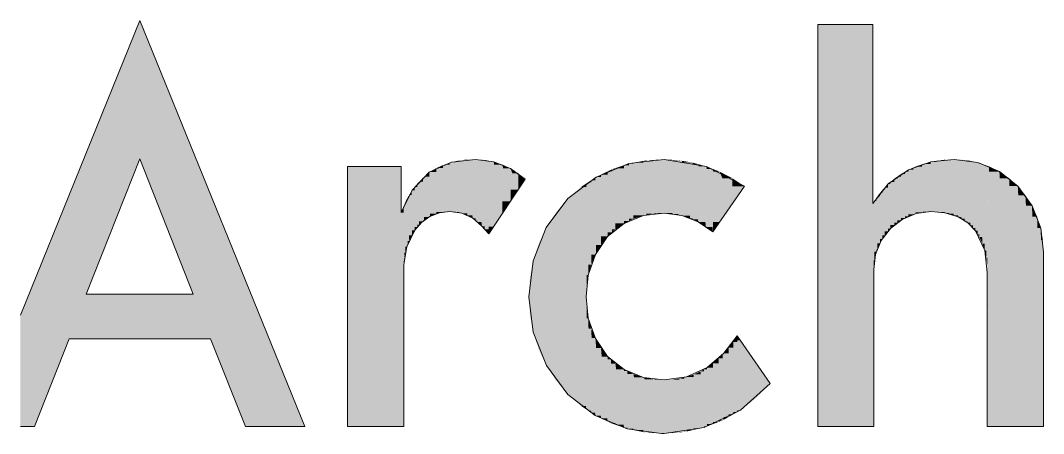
# Model space of a CAD drawing. Extents: x -1 to 1342, y -35 to 723.
# Drawn here: x 1054.83 to 1063.19, y 277.17 to 280.54 of the extents above; entities that cross this region are included whole.
import ezdxf

# ---------------------------------------------------------------- set-up
doc = ezdxf.new("R2010")
doc.units = 0
doc.layers.get('0').update_dxf_attribs({"lineweight": 18})
doc.layers.add('P11_Plankopf_Ausführung_AF_4_800 Plankopf', color=7, linetype='Continuous', lineweight=25)

# ---------------------------------------------------------------- blocks, each defined once
blk = doc.blocks.new('Referenz-A0SKLQSHLL', base_point=(1054.4775, 131.3883))
at = {"layer": 'P11_Plankopf_Ausführung_AF_4_800 Plankopf', "color": 0, "linetype": 'Continuous', "lineweight": 13, "ltscale": 16.9}
for p, q in [((1055.8033, 280.5434), (1054.8266, 278.1363)), ((1057.1496, 277.2255), (1055.8033, 280.5434)), ((1061.7911, 280.5103), (1061.3437, 280.5103)), ((1061.3437, 280.5103), (1061.3437, 277.2255)), ((1061.7911, 279.0481), (1061.7911, 280.5103)), ((1055.3642, 278.3066), (1055.8033, 279.4126)), ((1055.8033, 279.4126), (1056.2383, 278.3066)), ((1058.5461, 279.4084), (1058.3485, 279.3851)), ((1058.6936, 279.3889), (1058.5461, 279.4084)), ((1060.0876, 279.4084), (1059.7992, 279.3731)), ((1060.4322, 279.3503), (1060.0876, 279.4084)), ((1062.4578, 279.4084), (1062.2652, 279.3876)), ((1062.6489, 279.3835), (1062.4578, 279.4084)), ((1057.9374, 279.3505), (1057.4984, 279.3505)), ((1057.4984, 279.3505), (1057.4984, 277.2255)), ((1057.9374, 278.9735), (1057.9374, 279.3505)), ((1058.3485, 279.3851), (1058.1673, 279.3028)), ((1058.8318, 279.334), (1058.6936, 279.3889)), ((1058.9523, 279.2469), (1058.8318, 279.334)), ((1059.7992, 279.3731), (1059.5299, 279.2637)), ((1060.7421, 279.189), (1060.4322, 279.3503)), ((1062.0825, 279.323), (1061.9166, 279.207)), ((1062.2652, 279.3876), (1062.0825, 279.323)), ((1062.8264, 279.3087), (1062.6489, 279.3835)), ((1058.1673, 279.3028), (1058.0272, 279.1557)), ((1058.6539, 278.7995), (1058.9523, 279.2469)), ((1059.5299, 279.2637), (1059.2986, 279.0879)), ((1062.9778, 279.1894), (1062.8264, 279.3087)), ((1058.0272, 279.1557), (1057.9374, 278.9735)), ((1060.4853, 278.8161), (1060.7421, 279.189)), ((1061.9166, 279.207), (1061.7911, 279.0481)), ((1063.093, 279.0297), (1062.9778, 279.1894)), ((1059.2986, 279.0879), (1059.1239, 278.8514)), ((1063.1643, 278.8461), (1063.093, 279.0297)), ((1058.1729, 278.9414), (1058.104, 278.8931)), ((1058.2515, 278.9716), (1058.1729, 278.9414)), ((1058.335, 278.9818), (1058.2515, 278.9716)), ((1058.4326, 278.9681), (1058.335, 278.9818)), ((1058.5221, 278.9269), (1058.4326, 278.9681)), ((1058.5959, 278.8617), (1058.5221, 278.9269)), ((1059.9174, 278.9495), (1059.759, 278.8842)), ((1060.0876, 278.9693), (1059.9174, 278.9495)), ((1060.2306, 278.9488), (1060.0876, 278.9693)), ((1060.3654, 278.8968), (1060.2306, 278.9488)), ((1062.0324, 278.9177), (1061.9354, 278.8426)), ((1062.1456, 278.9652), (1062.0324, 278.9177)), ((1062.2672, 278.9818), (1062.1456, 278.9652)), ((1062.3806, 278.9722), (1062.2672, 278.9818)), ((1062.4894, 278.9385), (1062.3806, 278.9722)), ((1062.5672, 278.8905), (1062.4894, 278.9385)), ((1058.0488, 278.8296), (1057.9849, 278.6942)), ((1058.104, 278.8931), (1058.0488, 278.8296)), ((1058.5959, 278.8617), (1058.6539, 278.7995)), ((1059.1239, 278.8514), (1059.0159, 278.5779)), ((1059.759, 278.8842), (1059.6242, 278.7783)), ((1060.4853, 278.8161), (1060.3654, 278.8968)), ((1061.9354, 278.8426), (1061.8612, 278.7449)), ((1062.6309, 278.8249), (1062.5672, 278.8905)), ((1062.7067, 278.6627), (1062.6309, 278.8249)), ((1063.187, 278.6504), (1063.1643, 278.8461)), ((1059.6242, 278.7783), (1059.5254, 278.6305)), ((1061.8612, 278.7449), (1061.8147, 278.6313)), ((1057.9849, 278.6942), (1057.9582, 278.5468)), ((1062.7272, 278.4847), (1062.7067, 278.6627)), ((1063.187, 277.2255), (1063.187, 278.6504)), ((1059.0159, 278.5779), (1058.9816, 278.2859)), ((1059.5254, 278.6305), (1059.4659, 278.4629)), ((1061.8147, 278.6313), (1061.7993, 278.5095)), ((1057.9582, 277.2255), (1057.9582, 278.5468)), ((1061.7993, 277.2255), (1061.7993, 278.5095)), ((1062.7272, 278.4847), (1062.7272, 277.2255)), ((1059.4659, 278.4629), (1059.4495, 278.2859)), ((1056.2383, 278.3066), (1055.3642, 278.3066)), ((1058.9816, 278.2859), (1059.0161, 277.995)), ((1059.4495, 278.2859), (1059.4661, 278.11)), ((1059.4661, 278.11), (1059.5256, 277.9436)), ((1059.0161, 277.995), (1059.1241, 277.7228)), ((1054.9417, 277.2255), (1055.2235, 277.942)), ((1055.2235, 277.942), (1056.3791, 277.942)), ((1056.3791, 277.942), (1056.6649, 277.2255)), ((1059.5256, 277.9436), (1059.6242, 277.7971)), ((1060.5742, 277.8237), (1060.6841, 277.967)), ((1060.9535, 277.5775), (1060.6841, 277.967)), ((1060.4371, 277.706), (1060.5742, 277.8237)), ((1059.6242, 277.7971), (1059.759, 277.6914)), ((1059.1241, 277.7228), (1059.2986, 277.4875)), ((1059.759, 277.6914), (1059.9175, 277.6263)), ((1060.2696, 277.6308), (1060.4371, 277.706)), ((1059.9175, 277.6263), (1060.0876, 277.6065)), ((1060.0876, 277.6065), (1060.2696, 277.6308)), ((1060.7096, 277.3573), (1060.9535, 277.5775)), ((1059.2986, 277.4875), (1059.5236, 277.3156)), ((1059.5236, 277.3156), (1059.7849, 277.2066)), ((1060.4126, 277.2166), (1060.7096, 277.3573)), ((1054.8266, 277.2255), (1054.9417, 277.2255)), ((1056.6649, 277.2255), (1057.1496, 277.2255)), ((1057.4984, 277.2255), (1057.9582, 277.2255)), ((1059.7849, 277.2066), (1060.0654, 277.1675)), ((1060.0654, 277.1675), (1060.0876, 277.1675)), ((1060.0876, 277.1675), (1060.4126, 277.2166)), ((1061.3437, 277.2255), (1061.7993, 277.2255)), ((1062.7272, 277.2255), (1063.187, 277.2255))]:
    blk.add_line(p, q, dxfattribs=at)
at = {"layer": 'P11_Plankopf_Ausführung_AF_4_800 Plankopf', "color": 0, "linetype": 'Continuous', "lineweight": 0, "ltscale": 0.0169}
for points in [[(1055.8033, 279.4611), (1055.3642, 279.4611), (1055.8033, 280.5434)], [(1056.0232, 279.4126), (1055.8033, 279.4126), (1055.8033, 280.5434)], [(1056.2383, 279.4715), (1056.0117, 279.4715), (1055.8033, 280.5434)], [(1061.3437, 277.2255), (1061.7911, 277.2255), (1061.3437, 280.5103)], [(1061.7911, 279.0481), (1061.7911, 280.5103), (1061.3437, 280.5103)], [(1061.7911, 279.0481), (1061.5428, 279.0481), (1061.3437, 280.5103)], [(1055.3642, 279.1143), (1055.2235, 279.1143), (1055.3642, 279.4611)], [(1055.8033, 279.4126), (1055.3642, 279.4126), (1055.3642, 279.4611)], [(1055.8033, 279.4126), (1055.8033, 279.4611), (1055.3642, 279.4611)], [(1055.3642, 278.3066), (1055.8033, 279.4126), (1055.3642, 279.4126)], [(1056.2383, 278.3066), (1056.0232, 279.4126), (1055.8033, 279.4126)], [(1056.2383, 278.3066), (1056.2383, 279.4715), (1056.0117, 279.4715)], [(1056.2383, 277.942), (1056.3791, 277.942), (1056.2383, 279.4715)], [(1056.3791, 279.1243), (1056.2702, 279.1243), (1056.2383, 279.4715)], [(1058.4326, 279.3997), (1058.4135, 279.3997), (1058.4326, 279.4019)], [(1058.4789, 279.4019), (1058.4326, 279.4019), (1058.4789, 279.4074)], [(1058.4771, 278.9681), (1058.4326, 278.9681), (1058.4326, 279.4019)], [(1058.4789, 278.9508), (1058.4789, 279.4019), (1058.4326, 279.4019)], [(1058.4796, 279.4074), (1058.4789, 279.4074), (1058.4796, 279.4075)], [(1058.4796, 278.9508), (1058.4789, 278.9508), (1058.4789, 279.4074)], [(1058.4796, 278.9504), (1058.4796, 279.4074), (1058.4789, 279.4074)], [(1058.5221, 279.4075), (1058.4796, 279.4075), (1058.5221, 279.4081)], [(1058.52, 278.9504), (1058.4796, 278.9504), (1058.4796, 279.4075)], [(1058.5221, 278.9269), (1058.5221, 279.4075), (1058.4796, 279.4075)], [(1058.5461, 279.4081), (1058.5221, 279.4081), (1058.5461, 279.4084)], [(1058.5453, 278.9269), (1058.5221, 278.9269), (1058.5221, 279.4081)], [(1058.5461, 278.9086), (1058.5461, 279.4081), (1058.5221, 279.4081)], [(1058.5611, 278.9086), (1058.5461, 278.9086), (1058.5461, 279.4084)], [(1058.5614, 279.4073), (1058.5462, 279.4073), (1058.5461, 279.4084)], [(1058.5614, 278.897), (1058.5614, 279.4073), (1058.5462, 279.4073)], [(1058.5937, 278.897), (1058.5614, 278.897), (1058.5614, 279.4073)], [(1058.5959, 279.4049), (1058.5616, 279.4049), (1058.5614, 279.4073)], [(1058.5959, 278.8617), (1058.5959, 279.4049), (1058.5616, 279.4049)], [(1058.6193, 278.8617), (1058.5959, 278.8617), (1058.5959, 279.4049)], [(1058.6205, 279.4032), (1058.596, 279.4032), (1058.5959, 279.4049)], [(1058.6205, 278.8354), (1058.6205, 279.4032), (1058.596, 279.4032)], [(1058.6519, 278.8354), (1058.6205, 278.8354), (1058.6205, 279.4032)], [(1058.6539, 279.3967), (1058.6208, 279.3967), (1058.6205, 279.4032)], [(1060.0018, 279.4003), (1059.9422, 279.4003), (1060.0018, 279.4036)], [(1060.0876, 279.4036), (1060.0018, 279.4036), (1060.0876, 279.4084)], [(1060.0876, 278.9693), (1060.0018, 278.9693), (1060.0018, 279.4036)], [(1060.0876, 278.9693), (1060.0876, 279.4036), (1060.0018, 279.4036)], [(1060.1587, 278.9693), (1060.0876, 278.9693), (1060.0876, 279.4084)], [(1060.1597, 279.4039), (1060.0884, 279.4039), (1060.0876, 279.4084)], [(1060.1597, 278.963), (1060.1597, 279.4039), (1060.0884, 279.4039)], [(1060.2034, 278.963), (1060.1597, 278.963), (1060.1597, 279.4039)], [(1060.2043, 279.4011), (1060.16, 279.4011), (1060.1597, 279.4039)], [(1062.3806, 279.4011), (1062.3431, 279.4011), (1062.3806, 279.4051)], [(1062.3931, 279.4051), (1062.3806, 279.4051), (1062.3931, 279.4065)], [(1062.393, 278.9722), (1062.3806, 278.9722), (1062.3806, 279.4051)], [(1062.3931, 278.9693), (1062.3931, 279.4051), (1062.3806, 279.4051)], [(1062.4177, 279.4065), (1062.3931, 279.4065), (1062.4177, 279.4072)], [(1062.4174, 278.9693), (1062.3931, 278.9693), (1062.3931, 279.4065)], [(1062.4177, 278.9636), (1062.4177, 279.4065), (1062.3931, 279.4065)], [(1062.454, 279.4072), (1062.4177, 279.4072), (1062.454, 279.4083)], [(1062.4531, 278.9636), (1062.4177, 278.9636), (1062.4177, 279.4072)], [(1062.454, 278.9523), (1062.454, 279.4072), (1062.4177, 279.4072)], [(1062.4578, 279.4083), (1062.454, 279.4083), (1062.4578, 279.4084)], [(1062.4578, 278.9523), (1062.454, 278.9523), (1062.454, 279.4083)], [(1062.4578, 278.9508), (1062.4578, 279.4083), (1062.454, 279.4083)], [(1062.4886, 278.9508), (1062.4578, 278.9508), (1062.4578, 279.4084)], [(1062.4894, 279.4064), (1062.458, 279.4064), (1062.4578, 279.4084)], [(1062.4894, 278.9385), (1062.4894, 279.4064), (1062.458, 279.4064)], [(1062.5159, 278.9385), (1062.4894, 278.9385), (1062.4894, 279.4064)], [(1062.5166, 279.4047), (1062.4895, 279.4047), (1062.4894, 279.4064)], [(1062.5166, 278.9247), (1062.5166, 279.4047), (1062.4895, 279.4047)], [(1062.5418, 278.9247), (1062.5166, 278.9247), (1062.5166, 279.4047)], [(1062.5426, 279.4031), (1062.5167, 279.4031), (1062.5166, 279.4047)], [(1062.5426, 278.9086), (1062.5426, 279.4031), (1062.5167, 279.4031)], [(1062.554, 278.9086), (1062.5426, 278.9086), (1062.5426, 279.4031)], [(1062.5542, 279.4024), (1062.5426, 279.4024), (1062.5426, 279.4031)], [(1062.5542, 278.9001), (1062.5542, 279.4024), (1062.5426, 279.4024)], [(1062.567, 278.9001), (1062.5542, 278.9001), (1062.5542, 279.4024)], [(1062.5672, 279.3998), (1062.5543, 279.3998), (1062.5542, 279.4024)], [(1057.4984, 277.2255), (1057.9374, 277.2255), (1057.4984, 279.3505)], [(1057.9374, 278.9735), (1057.9374, 279.3505), (1057.4984, 279.3505)], [(1057.9374, 278.9735), (1057.5763, 278.9735), (1057.4984, 279.3505)], [(1058.2245, 279.306), (1058.1729, 279.306), (1058.2245, 279.3362)], [(1058.2248, 279.3362), (1058.2245, 279.3362), (1058.2248, 279.3364)], [(1058.2248, 278.9637), (1058.2245, 278.9637), (1058.2245, 279.3362)], [(1058.2248, 278.9637), (1058.2248, 279.3362), (1058.2245, 279.3362)], [(1058.279, 279.3364), (1058.2248, 279.3364), (1058.279, 279.3611)], [(1058.279, 278.9773), (1058.2248, 278.9773), (1058.2248, 279.3364)], [(1058.279, 278.9773), (1058.279, 279.3364), (1058.2248, 279.3364)], [(1058.2854, 279.3611), (1058.279, 279.3611), (1058.2854, 279.364)], [(1058.2854, 278.9778), (1058.279, 278.9778), (1058.279, 279.3611)], [(1058.2854, 278.9778), (1058.2854, 279.3611), (1058.279, 279.3611)], [(1058.335, 279.364), (1058.2854, 279.364), (1058.335, 279.3806)], [(1058.335, 278.9818), (1058.2854, 278.9818), (1058.2854, 279.364)], [(1058.335, 278.9818), (1058.335, 279.364), (1058.2854, 279.364)], [(1058.3485, 279.3806), (1058.335, 279.3806), (1058.3485, 279.3851)], [(1058.3485, 278.9818), (1058.335, 278.9818), (1058.335, 279.3806)], [(1058.3485, 278.9809), (1058.3485, 279.3806), (1058.335, 279.3806)], [(1058.3843, 279.3851), (1058.3485, 279.3851), (1058.3843, 279.3931)], [(1058.3841, 278.9809), (1058.3485, 278.9809), (1058.3485, 279.3851)], [(1058.3843, 278.9785), (1058.3843, 279.3851), (1058.3485, 279.3851)], [(1058.4135, 279.3931), (1058.3843, 279.3931), (1058.4135, 279.3997)], [(1058.413, 278.9785), (1058.3843, 278.9785), (1058.3843, 279.3931)], [(1058.4135, 278.9722), (1058.4135, 279.3931), (1058.3843, 279.3931)], [(1058.4324, 278.9722), (1058.4135, 278.9722), (1058.4135, 279.3997)], [(1058.4326, 278.9681), (1058.4326, 279.3997), (1058.4135, 279.3997)], [(1058.6539, 278.7995), (1058.6539, 279.3967), (1058.6208, 279.3967)], [(1058.6936, 278.8589), (1058.6539, 278.8589), (1058.6539, 279.3967)], [(1058.6936, 279.3889), (1058.6545, 279.3889), (1058.6539, 279.3967)], [(1058.6936, 278.8589), (1058.6936, 279.3889), (1058.6545, 279.3889)], [(1058.7644, 278.9651), (1058.6936, 278.9651), (1058.6936, 279.3889)], [(1058.7644, 279.3657), (1058.6974, 279.3657), (1058.6936, 279.3889)], [(1058.7644, 278.9651), (1058.7644, 279.3657), (1058.6974, 279.3657)], [(1058.8318, 279.0661), (1058.7644, 279.0661), (1058.7644, 279.3657)], [(1058.8318, 279.334), (1058.7715, 279.334), (1058.7644, 279.3657)], [(1058.8318, 279.0661), (1058.8318, 279.334), (1058.7715, 279.334)], [(1058.8947, 279.1605), (1058.8318, 279.1605), (1058.8318, 279.334)], [(1058.8947, 279.2942), (1058.8462, 279.2942), (1058.8318, 279.334)], [(1059.661, 279.3095), (1059.6242, 279.3095), (1059.661, 279.3273)], [(1059.6879, 279.3273), (1059.661, 279.3273), (1059.6879, 279.3363)], [(1059.6879, 278.8359), (1059.661, 278.8359), (1059.661, 279.3273)], [(1059.6879, 278.8359), (1059.6879, 279.3273), (1059.661, 279.3273)], [(1059.759, 279.3363), (1059.6879, 279.3363), (1059.759, 279.3598)], [(1059.759, 278.8842), (1059.6879, 278.8842), (1059.6879, 279.3363)], [(1059.759, 278.8842), (1059.759, 279.3363), (1059.6879, 279.3363)], [(1059.7992, 279.3598), (1059.759, 279.3598), (1059.7992, 279.3731)], [(1059.7992, 278.9041), (1059.759, 278.9041), (1059.759, 279.3598)], [(1059.7992, 278.9041), (1059.7992, 279.3598), (1059.759, 279.3598)], [(1059.8359, 279.3731), (1059.7992, 279.3731), (1059.8359, 279.3801)], [(1059.8359, 278.9223), (1059.7992, 278.9223), (1059.7992, 279.3731)], [(1059.8359, 278.9223), (1059.8359, 279.3731), (1059.7992, 279.3731)], [(1059.9174, 279.3801), (1059.8359, 279.3801), (1059.9174, 279.3956)], [(1059.9174, 278.9495), (1059.8359, 278.9495), (1059.8359, 279.3801)], [(1059.9174, 278.9495), (1059.9174, 279.3801), (1059.8359, 279.3801)], [(1059.9422, 279.3956), (1059.9174, 279.3956), (1059.9422, 279.4003)], [(1059.9422, 278.9541), (1059.9174, 278.9541), (1059.9174, 279.3956)], [(1059.9422, 278.9541), (1059.9422, 279.3956), (1059.9174, 279.3956)], [(1060.0018, 278.9652), (1059.9422, 278.9652), (1059.9422, 279.4003)], [(1060.0018, 278.9652), (1060.0018, 279.4003), (1059.9422, 279.4003)], [(1060.2043, 278.9541), (1060.2043, 279.4011), (1060.16, 279.4011)], [(1060.2303, 278.9541), (1060.2043, 278.9541), (1060.2043, 279.4011)], [(1060.2306, 279.3966), (1060.2045, 279.3966), (1060.2043, 279.4011)], [(1060.2306, 278.9488), (1060.2306, 279.3966), (1060.2045, 279.3966)], [(1060.2963, 278.9488), (1060.2306, 278.9488), (1060.2306, 279.3966)], [(1060.2995, 279.385), (1060.2323, 279.385), (1060.2306, 279.3966)], [(1060.2995, 278.9266), (1060.2995, 279.385), (1060.2323, 279.385)], [(1060.3192, 278.9266), (1060.2995, 278.9266), (1060.2995, 279.385)], [(1060.3195, 279.3816), (1060.2996, 279.3816), (1060.2995, 279.385)], [(1060.3195, 278.9175), (1060.3195, 279.3816), (1060.2996, 279.3816)], [(1060.3635, 278.9175), (1060.3195, 278.9175), (1060.3195, 279.3816)], [(1060.3654, 279.3689), (1060.3208, 279.3689), (1060.3195, 279.3816)], [(1060.3654, 278.8968), (1060.3654, 279.3689), (1060.3208, 279.3689)], [(1060.4231, 278.8968), (1060.3654, 278.8968), (1060.3654, 279.3689)], [(1060.4276, 279.3515), (1060.3676, 279.3515), (1060.3654, 279.3689)], [(1060.4276, 278.8598), (1060.4276, 279.3515), (1060.3676, 279.3515)], [(1060.4321, 278.8598), (1060.4276, 278.8598), (1060.4276, 279.3515)], [(1060.4322, 279.3503), (1060.4276, 279.3503), (1060.4276, 279.3515)], [(1060.4322, 278.8564), (1060.4322, 279.3503), (1060.4276, 279.3503)], [(1060.4813, 278.8564), (1060.4322, 278.8564), (1060.4322, 279.3503)], [(1060.4853, 279.3293), (1060.4342, 279.3293), (1060.4322, 279.3503)], [(1060.4853, 278.8161), (1060.4853, 279.3293), (1060.4342, 279.3293)], [(1060.5409, 278.8969), (1060.4853, 278.8969), (1060.4853, 279.3293)], [(1060.5409, 279.3074), (1060.4881, 279.3074), (1060.4853, 279.3293)], [(1062.0825, 279.3069), (1062.054, 279.3069), (1062.0825, 279.323)], [(1062.122, 279.323), (1062.0825, 279.323), (1062.122, 279.3405)], [(1062.122, 278.9581), (1062.0825, 278.9581), (1062.0825, 279.323)], [(1062.122, 278.9581), (1062.122, 279.323), (1062.0825, 279.323)], [(1062.1417, 279.3405), (1062.122, 279.3405), (1062.1417, 279.3492)], [(1062.1417, 278.9629), (1062.122, 278.9629), (1062.122, 279.3405)], [(1062.1417, 278.9629), (1062.1417, 279.3405), (1062.122, 279.3405)], [(1062.1937, 279.3492), (1062.1417, 279.3492), (1062.1937, 279.3676)], [(1062.1937, 278.9757), (1062.1417, 278.9757), (1062.1417, 279.3492)], [(1062.1937, 278.9757), (1062.1937, 279.3492), (1062.1417, 279.3492)], [(1062.2027, 279.3676), (1062.1937, 279.3676), (1062.2027, 279.3708)], [(1062.2027, 278.9764), (1062.1937, 278.9764), (1062.1937, 279.3676)], [(1062.2027, 278.9764), (1062.2027, 279.3676), (1062.1937, 279.3676)], [(1062.2652, 279.3708), (1062.2027, 279.3708), (1062.2652, 279.3876)], [(1062.2652, 278.9816), (1062.2027, 278.9816), (1062.2027, 279.3708)], [(1062.2652, 278.9816), (1062.2652, 279.3708), (1062.2027, 279.3708)], [(1062.2672, 279.3876), (1062.2652, 279.3876), (1062.2672, 279.388)], [(1062.2672, 278.9818), (1062.2652, 278.9818), (1062.2652, 279.3876)], [(1062.2672, 278.9818), (1062.2672, 279.3876), (1062.2652, 279.3876)], [(1062.3052, 279.388), (1062.2672, 279.388), (1062.3052, 279.3951)], [(1062.3052, 278.9818), (1062.2672, 278.9818), (1062.2672, 279.388)], [(1062.3052, 278.9813), (1062.3052, 279.388), (1062.2672, 279.388)], [(1062.3288, 279.3951), (1062.3052, 279.3951), (1062.3288, 279.3995)], [(1062.3287, 278.9813), (1062.3052, 278.9813), (1062.3052, 279.3951)], [(1062.3288, 278.9793), (1062.3288, 279.3951), (1062.3052, 279.3951)], [(1062.3431, 279.3995), (1062.3288, 279.3995), (1062.3431, 279.4011)], [(1062.343, 278.9793), (1062.3288, 278.9793), (1062.3288, 279.3995)], [(1062.3431, 278.9781), (1062.3431, 279.3995), (1062.3288, 279.3995)], [(1062.3801, 278.9781), (1062.3431, 278.9781), (1062.3431, 279.4011)], [(1062.3806, 278.9722), (1062.3806, 279.4011), (1062.3431, 279.4011)], [(1062.5672, 278.8905), (1062.5672, 279.3998), (1062.5543, 279.3998)], [(1062.5893, 278.8905), (1062.5672, 278.8905), (1062.5672, 279.3998)], [(1062.5902, 279.3952), (1062.5674, 279.3952), (1062.5672, 279.3998)], [(1062.5902, 278.8704), (1062.5902, 279.3952), (1062.5674, 279.3952)], [(1062.6106, 278.8704), (1062.5902, 278.8704), (1062.5902, 279.3952)], [(1062.6115, 279.3909), (1062.5904, 279.3909), (1062.5902, 279.3952)], [(1062.6115, 278.8485), (1062.6115, 279.3909), (1062.5904, 279.3909)], [(1062.63, 278.8485), (1062.6115, 278.8485), (1062.6115, 279.3909)], [(1062.6309, 279.3871), (1062.6116, 279.3871), (1062.6115, 279.3909)], [(1062.6309, 278.8249), (1062.6309, 279.3871), (1062.6116, 279.3871)], [(1062.648, 278.8249), (1062.6309, 278.8249), (1062.6309, 279.3871)], [(1062.6489, 279.3835), (1062.631, 279.3835), (1062.6309, 279.3871)], [(1062.6489, 278.7952), (1062.6489, 279.3835), (1062.631, 279.3835)], [(1062.6614, 278.7952), (1062.6489, 278.7952), (1062.6489, 279.3835)], [(1062.6619, 279.379), (1062.649, 279.379), (1062.6489, 279.3835)], [(1062.6619, 278.7737), (1062.6619, 279.379), (1062.649, 279.379)], [(1062.6852, 278.7737), (1062.6619, 278.7737), (1062.6619, 279.379)], [(1062.6873, 279.3703), (1062.6622, 279.3703), (1062.6619, 279.379)], [(1062.6873, 278.7194), (1062.6873, 279.3703), (1062.6622, 279.3703)], [(1062.7051, 278.7194), (1062.6873, 278.7194), (1062.6873, 279.3703)], [(1062.7067, 279.3636), (1062.6875, 279.3636), (1062.6873, 279.3703)], [(1062.7067, 278.6627), (1062.7067, 279.3636), (1062.6875, 279.3636)], [(1062.7189, 278.6627), (1062.7067, 278.6627), (1062.7067, 279.3636)], [(1062.7199, 279.359), (1062.7068, 279.359), (1062.7067, 279.3636)], [(1062.7199, 278.6042), (1062.7199, 279.359), (1062.7068, 279.359)], [(1062.7263, 278.6042), (1062.7199, 278.6042), (1062.7199, 279.359)], [(1062.7268, 279.3567), (1062.7199, 279.3567), (1062.7199, 279.359)], [(1062.7268, 278.5447), (1062.7268, 279.3567), (1062.7199, 279.3567)], [(1062.7272, 278.5447), (1062.7268, 278.5447), (1062.7268, 279.3567)], [(1062.7272, 279.3565), (1062.7268, 279.3565), (1062.7268, 279.3567)], [(1062.7272, 278.4847), (1062.7272, 279.3565), (1062.7268, 279.3565)], [(1062.7325, 278.4847), (1062.7272, 278.4847), (1062.7272, 279.3565)], [(1062.7402, 279.3521), (1062.7273, 279.3521), (1062.7272, 279.3565)], [(1062.7402, 277.2255), (1062.7402, 279.3521), (1062.7273, 279.3521)], [(1062.7402, 277.2255), (1062.8264, 277.2255), (1062.7402, 279.3521)], [(1062.8264, 279.3087), (1062.7419, 279.3087), (1062.7402, 279.3521)], [(1058.1158, 279.2251), (1058.0839, 279.2251), (1058.1158, 279.2586)], [(1058.1256, 279.2586), (1058.1158, 279.2586), (1058.1256, 279.267)], [(1058.1256, 278.9111), (1058.1158, 278.9111), (1058.1158, 279.2586)], [(1058.1256, 278.9111), (1058.1256, 279.2586), (1058.1158, 279.2586)], [(1058.1673, 279.267), (1058.1256, 279.267), (1058.1673, 279.3028)], [(1058.1673, 278.9378), (1058.1256, 278.9378), (1058.1256, 279.267)], [(1058.1673, 278.9378), (1058.1673, 279.267), (1058.1256, 279.267)], [(1058.1729, 279.3028), (1058.1673, 279.3028), (1058.1729, 279.306)], [(1058.1729, 278.9414), (1058.1673, 278.9414), (1058.1673, 279.3028)], [(1058.1729, 278.9414), (1058.1729, 279.3028), (1058.1673, 279.3028)], [(1058.2245, 278.9637), (1058.1729, 278.9637), (1058.1729, 279.306)], [(1058.2245, 278.9637), (1058.2245, 279.306), (1058.1729, 279.306)], [(1058.8947, 279.1605), (1058.8947, 279.2942), (1058.8462, 279.2942)], [(1058.9523, 279.2469), (1058.8947, 279.2469), (1058.8947, 279.2942)], [(1058.8947, 279.1605), (1058.9523, 279.2469), (1058.8947, 279.2469)], [(1059.4904, 279.2215), (1059.4659, 279.2215), (1059.4904, 279.2377)], [(1059.5254, 279.2377), (1059.4904, 279.2377), (1059.5254, 279.2607)], [(1059.5254, 278.6305), (1059.4904, 278.6305), (1059.4904, 279.2377)], [(1059.5254, 278.6305), (1059.5254, 279.2377), (1059.4904, 279.2377)], [(1059.5299, 279.2607), (1059.5254, 279.2607), (1059.5299, 279.2637)], [(1059.5299, 278.6383), (1059.5254, 278.6383), (1059.5254, 279.2607)], [(1059.5299, 278.6383), (1059.5299, 279.2607), (1059.5254, 279.2607)], [(1059.5702, 279.2637), (1059.5299, 279.2637), (1059.5702, 279.2833)], [(1059.5702, 278.7075), (1059.5299, 278.7075), (1059.5299, 279.2637)], [(1059.5702, 278.7075), (1059.5702, 279.2637), (1059.5299, 279.2637)], [(1059.6242, 279.2833), (1059.5702, 279.2833), (1059.6242, 279.3095)], [(1059.6242, 278.7783), (1059.5702, 278.7783), (1059.5702, 279.2833)], [(1059.6242, 278.7783), (1059.6242, 279.2833), (1059.5702, 279.2833)], [(1059.661, 278.8115), (1059.6242, 278.8115), (1059.6242, 279.3095)], [(1059.661, 278.8115), (1059.661, 279.3095), (1059.6242, 279.3095)], [(1060.5409, 278.8969), (1060.5409, 279.3074), (1060.4881, 279.3074)], [(1060.6446, 279.0474), (1060.5409, 279.0474), (1060.5409, 279.3074)], [(1060.6446, 279.2534), (1060.5624, 279.2534), (1060.5409, 279.3074)], [(1060.6446, 279.0474), (1060.6446, 279.2534), (1060.5624, 279.2534)], [(1060.7421, 279.189), (1060.6446, 279.189), (1060.6446, 279.2534)], [(1061.968, 279.2231), (1061.9354, 279.2231), (1061.968, 279.251)], [(1061.9913, 279.251), (1061.968, 279.251), (1061.9913, 279.2672)], [(1061.9913, 278.8907), (1061.968, 278.8907), (1061.968, 279.251)], [(1061.9913, 278.8907), (1061.9913, 279.251), (1061.968, 279.251)], [(1062.0235, 279.2672), (1061.9913, 279.2672), (1062.0235, 279.2898)], [(1062.0235, 278.9107), (1061.9913, 278.9107), (1061.9913, 279.2672)], [(1062.0235, 278.9107), (1062.0235, 279.2672), (1061.9913, 279.2672)], [(1062.054, 279.2898), (1062.0235, 279.2898), (1062.054, 279.3069)], [(1062.054, 278.9296), (1062.0235, 278.9296), (1062.0235, 279.2898)], [(1062.054, 278.9296), (1062.054, 279.2898), (1062.0235, 279.2898)], [(1062.0825, 278.9415), (1062.054, 278.9415), (1062.054, 279.3069)], [(1062.0825, 278.9415), (1062.0825, 279.3069), (1062.054, 279.3069)], [(1062.8264, 277.2255), (1062.8264, 279.3087), (1062.7419, 279.3087)], [(1062.8264, 277.2255), (1062.9061, 277.2255), (1062.8264, 279.3087)], [(1062.9061, 279.2541), (1062.8285, 279.2541), (1062.8264, 279.3087)], [(1062.9061, 277.2255), (1062.9061, 279.2541), (1062.8285, 279.2541)], [(1062.9061, 277.2255), (1062.9778, 277.2255), (1062.9061, 279.2541)], [(1062.9778, 279.1894), (1062.9084, 279.1894), (1062.9061, 279.2541)], [(1058.0272, 279.1499), (1058.0236, 279.1499), (1058.0272, 279.1557)], [(1058.0488, 279.1557), (1058.0272, 279.1557), (1058.0488, 279.1834)], [(1058.0488, 278.8296), (1058.0272, 278.8296), (1058.0272, 279.1557)], [(1058.0488, 278.8296), (1058.0488, 279.1557), (1058.0272, 279.1557)], [(1058.0689, 279.1834), (1058.0488, 279.1834), (1058.0689, 279.2094)], [(1058.0689, 278.8547), (1058.0488, 278.8547), (1058.0488, 279.1834)], [(1058.0689, 278.8547), (1058.0689, 279.1834), (1058.0488, 279.1834)], [(1058.0839, 279.2094), (1058.0689, 279.2094), (1058.0839, 279.2251)], [(1058.0839, 278.8735), (1058.0689, 278.8735), (1058.0689, 279.2094)], [(1058.0839, 278.8735), (1058.0839, 279.2094), (1058.0689, 279.2094)], [(1058.1158, 278.9022), (1058.0839, 278.9022), (1058.0839, 279.2251)], [(1058.1158, 278.9022), (1058.1158, 279.2251), (1058.0839, 279.2251)], [(1058.8318, 279.0661), (1058.8947, 279.1605), (1058.8318, 279.1605)], [(1059.4056, 279.0879), (1059.2986, 279.0879), (1059.4056, 279.181)], [(1059.4084, 279.181), (1059.4056, 279.181), (1059.4084, 279.1835)], [(1059.4084, 277.3943), (1059.4056, 277.3943), (1059.4056, 279.181)], [(1059.4084, 277.3924), (1059.4084, 279.181), (1059.4056, 279.181)], [(1059.4495, 279.1835), (1059.4084, 279.1835), (1059.4495, 279.2106)], [(1059.4489, 277.3924), (1059.4084, 277.3924), (1059.4084, 279.1835)], [(1059.4495, 277.365), (1059.4495, 279.1835), (1059.4084, 279.1835)], [(1059.4522, 279.2106), (1059.4495, 279.2106), (1059.4522, 279.2124)], [(1059.4522, 278.3749), (1059.4495, 278.3749), (1059.4495, 279.2106)], [(1059.4522, 278.3749), (1059.4522, 279.2106), (1059.4495, 279.2106)], [(1059.4659, 279.2124), (1059.4522, 279.2124), (1059.4659, 279.2215)], [(1059.4659, 278.4629), (1059.4522, 278.4629), (1059.4522, 279.2124)], [(1059.4659, 278.4629), (1059.4659, 279.2124), (1059.4522, 279.2124)], [(1059.4904, 278.5486), (1059.4659, 278.5486), (1059.4659, 279.2215)], [(1059.4904, 278.5486), (1059.4904, 279.2215), (1059.4659, 279.2215)], [(1060.6446, 279.0474), (1060.7421, 279.189), (1060.6446, 279.189)], [(1061.8697, 279.1327), (1061.8495, 279.1327), (1061.8697, 279.1582)], [(1061.8878, 279.1582), (1061.8697, 279.1582), (1061.8878, 279.177)], [(1061.8878, 278.7863), (1061.8697, 278.7863), (1061.8697, 279.1582)], [(1061.8878, 278.7863), (1061.8878, 279.1582), (1061.8697, 279.1582)], [(1061.9166, 279.177), (1061.8878, 279.177), (1061.9166, 279.207)], [(1061.9166, 278.8203), (1061.8878, 278.8203), (1061.8878, 279.177)], [(1061.9166, 278.8203), (1061.9166, 279.177), (1061.8878, 279.177)], [(1061.9354, 279.207), (1061.9166, 279.207), (1061.9354, 279.2231)], [(1061.9354, 278.8426), (1061.9166, 278.8426), (1061.9166, 279.207)], [(1061.9354, 278.8426), (1061.9354, 279.207), (1061.9166, 279.207)], [(1061.968, 278.8707), (1061.9354, 278.8707), (1061.9354, 279.2231)], [(1061.968, 278.8707), (1061.968, 279.2231), (1061.9354, 279.2231)], [(1062.9778, 277.2255), (1062.9778, 279.1894), (1062.9084, 279.1894)], [(1062.9778, 277.2255), (1063.0405, 277.2255), (1062.9778, 279.1894)], [(1063.0405, 279.1132), (1062.9802, 279.1132), (1062.9778, 279.1894)], [(1055.2235, 278.4199), (1054.9417, 278.4199), (1055.2235, 279.1143)], [(1055.2235, 277.942), (1055.3642, 277.942), (1055.2235, 279.1143)], [(1055.3642, 277.942), (1055.3642, 279.1143), (1055.2235, 279.1143)], [(1056.3791, 277.942), (1056.3791, 279.1243), (1056.2702, 279.1243)], [(1056.5571, 277.942), (1056.3791, 277.942), (1056.3791, 279.1243)], [(1056.6649, 278.4201), (1056.4851, 278.4201), (1056.3791, 279.1243)], [(1057.9849, 279.0587), (1057.9718, 279.0587), (1057.9849, 279.0854)], [(1057.9912, 279.0854), (1057.9849, 279.0854), (1057.9912, 279.0981)], [(1057.9912, 278.7111), (1057.9849, 278.7111), (1057.9849, 279.0854)], [(1057.9912, 278.7111), (1057.9912, 279.0854), (1057.9849, 279.0854)], [(1058.0023, 279.0981), (1057.9912, 279.0981), (1058.0023, 279.1158)], [(1058.0023, 278.7411), (1057.9912, 278.7411), (1057.9912, 279.0981)], [(1058.0023, 278.7411), (1058.0023, 279.0981), (1057.9912, 279.0981)], [(1058.0236, 279.1158), (1058.0023, 279.1158), (1058.0236, 279.1499)], [(1058.0236, 278.7863), (1058.0023, 278.7863), (1058.0023, 279.1158)], [(1058.0236, 278.7863), (1058.0236, 279.1158), (1058.0023, 279.1158)], [(1058.0272, 278.7926), (1058.0236, 278.7926), (1058.0236, 279.1499)], [(1058.0272, 278.7926), (1058.0272, 279.1499), (1058.0236, 279.1499)], [(1059.2986, 278.9755), (1059.2037, 278.9755), (1059.2986, 279.0879)], [(1059.3997, 277.4875), (1059.2986, 277.4875), (1059.2986, 279.0879)], [(1059.4056, 277.3943), (1059.4056, 279.0879), (1059.2986, 279.0879)], [(1061.8047, 279.0608), (1061.7993, 279.0608), (1061.8047, 279.0693)], [(1061.8216, 279.0693), (1061.8047, 279.0693), (1061.8216, 279.0956)], [(1061.8216, 278.6549), (1061.8047, 278.6549), (1061.8047, 279.0693)], [(1061.8216, 278.6549), (1061.8216, 279.0693), (1061.8047, 279.0693)], [(1061.8277, 279.0956), (1061.8216, 279.0956), (1061.8277, 279.105)], [(1061.8277, 278.6698), (1061.8216, 278.6698), (1061.8216, 279.0956)], [(1061.8277, 278.6698), (1061.8277, 279.0956), (1061.8216, 279.0956)], [(1061.8495, 279.105), (1061.8277, 279.105), (1061.8495, 279.1327)], [(1061.8495, 278.7232), (1061.8277, 278.7232), (1061.8277, 279.105)], [(1061.8495, 278.7232), (1061.8495, 279.105), (1061.8277, 279.105)], [(1061.8697, 278.7564), (1061.8495, 278.7564), (1061.8495, 279.1327)], [(1061.8697, 278.7564), (1061.8697, 279.1327), (1061.8495, 279.1327)], [(1063.0405, 277.2255), (1063.0405, 279.1132), (1062.9802, 279.1132)], [(1063.0405, 277.2255), (1063.093, 277.2255), (1063.0405, 279.1132)], [(1063.093, 279.0297), (1063.0428, 279.0297), (1063.0405, 279.1132)], [(1057.9582, 278.9735), (1057.9374, 278.9735), (1057.9582, 279.0292)], [(1057.9612, 279.0292), (1057.9582, 279.0292), (1057.9612, 279.0371)], [(1057.9612, 278.5786), (1057.9582, 278.5786), (1057.9582, 279.0292)], [(1057.9612, 278.5786), (1057.9612, 279.0292), (1057.9582, 279.0292)], [(1057.9628, 279.0371), (1057.9612, 279.0371), (1057.9628, 279.0405)], [(1057.9628, 278.5967), (1057.9612, 278.5967), (1057.9612, 279.0371)], [(1057.9628, 278.5967), (1057.9628, 279.0371), (1057.9612, 279.0371)], [(1057.9718, 279.0405), (1057.9628, 279.0405), (1057.9718, 279.0587)], [(1057.9718, 278.6459), (1057.9628, 278.6459), (1057.9628, 279.0405)], [(1057.9718, 278.6459), (1057.9718, 279.0405), (1057.9628, 279.0405)], [(1057.9849, 278.6942), (1057.9718, 278.6942), (1057.9718, 279.0587)], [(1057.9849, 278.6942), (1057.9849, 279.0587), (1057.9718, 279.0587)], [(1058.7644, 278.9651), (1058.8318, 279.0661), (1058.7644, 279.0661)], [(1060.5409, 278.8969), (1060.6446, 279.0474), (1060.5409, 279.0474)], [(1061.7911, 277.2255), (1061.7911, 279.0481), (1061.5428, 279.0481)], [(1061.7993, 279.0481), (1061.7911, 279.0481), (1061.7993, 279.0608)], [(1061.7911, 277.2255), (1061.7993, 277.2255), (1061.7911, 279.0481)], [(1061.7993, 278.5095), (1061.7993, 279.0481), (1061.7911, 279.0481)], [(1061.7993, 278.5095), (1061.7935, 278.5095), (1061.7911, 279.0481)], [(1061.8047, 278.5831), (1061.7993, 278.5831), (1061.7993, 279.0608)], [(1061.8047, 278.5831), (1061.8047, 279.0608), (1061.7993, 279.0608)], [(1063.093, 277.2255), (1063.093, 279.0297), (1063.0428, 279.0297)], [(1063.093, 277.2255), (1063.1345, 277.2255), (1063.093, 279.0297)], [(1063.1345, 278.9401), (1063.0951, 278.9401), (1063.093, 279.0297)], [(1057.9374, 277.2255), (1057.9374, 278.9735), (1057.5763, 278.9735)], [(1057.9374, 277.2255), (1057.9582, 277.2255), (1057.9374, 278.9735)], [(1057.9582, 278.5468), (1057.9582, 278.9735), (1057.9374, 278.9735)], [(1057.9582, 278.5468), (1057.9425, 278.5468), (1057.9374, 278.9735)], [(1058.0839, 278.8735), (1058.1158, 278.9022), (1058.0839, 278.9022)], [(1058.1158, 278.9022), (1058.1256, 278.9111), (1058.1158, 278.9111)], [(1058.1256, 278.9111), (1058.1673, 278.9378), (1058.1256, 278.9378)], [(1058.1673, 278.9378), (1058.1729, 278.9414), (1058.1673, 278.9414)], [(1058.1729, 278.9414), (1058.2245, 278.9637), (1058.1729, 278.9637)], [(1058.2245, 278.9637), (1058.2248, 278.9637), (1058.2245, 278.9637)], [(1058.2248, 278.9637), (1058.279, 278.9773), (1058.2248, 278.9773)], [(1058.279, 278.9773), (1058.2854, 278.9778), (1058.279, 278.9778)], [(1058.2854, 278.9778), (1058.335, 278.9818), (1058.2854, 278.9818)], [(1058.3485, 278.9809), (1058.3485, 278.9818), (1058.335, 278.9818)], [(1058.3843, 278.9785), (1058.3841, 278.9809), (1058.3485, 278.9809)], [(1058.4135, 278.9722), (1058.413, 278.9785), (1058.3843, 278.9785)], [(1058.4326, 278.9681), (1058.4324, 278.9722), (1058.4135, 278.9722)], [(1058.4789, 278.9508), (1058.4771, 278.9681), (1058.4326, 278.9681)], [(1058.4796, 278.9504), (1058.4796, 278.9508), (1058.4789, 278.9508)], [(1058.5221, 278.9269), (1058.52, 278.9504), (1058.4796, 278.9504)], [(1058.5461, 278.9086), (1058.5453, 278.9269), (1058.5221, 278.9269)], [(1058.5614, 278.897), (1058.5611, 278.9086), (1058.5461, 278.9086)], [(1058.6936, 278.8589), (1058.7644, 278.9651), (1058.6936, 278.9651)], [(1059.2035, 278.8517), (1059.1241, 278.8517), (1059.2035, 278.9753)], [(1059.2037, 278.9753), (1059.2035, 278.9753), (1059.2037, 278.9755)], [(1059.2037, 277.5997), (1059.2035, 277.5997), (1059.2035, 278.9753)], [(1059.2037, 277.5995), (1059.2037, 278.9753), (1059.2035, 278.9753)], [(1059.2914, 277.5995), (1059.2037, 277.5995), (1059.2037, 278.9755)], [(1059.2986, 277.4875), (1059.2986, 278.9755), (1059.2037, 278.9755)], [(1059.759, 278.8842), (1059.7992, 278.9041), (1059.759, 278.9041)], [(1059.7992, 278.9041), (1059.8359, 278.9223), (1059.7992, 278.9223)], [(1059.8359, 278.9223), (1059.9174, 278.9495), (1059.8359, 278.9495)], [(1059.9174, 278.9495), (1059.9422, 278.9541), (1059.9174, 278.9541)], [(1059.9422, 278.9541), (1060.0018, 278.9652), (1059.9422, 278.9652)], [(1060.0018, 278.9652), (1060.0876, 278.9693), (1060.0018, 278.9693)], [(1060.1597, 278.963), (1060.1587, 278.9693), (1060.0876, 278.9693)], [(1060.2043, 278.9541), (1060.2034, 278.963), (1060.1597, 278.963)], [(1060.2306, 278.9488), (1060.2303, 278.9541), (1060.2043, 278.9541)], [(1060.2995, 278.9266), (1060.2963, 278.9488), (1060.2306, 278.9488)], [(1060.3195, 278.9175), (1060.3192, 278.9266), (1060.2995, 278.9266)], [(1060.3654, 278.8968), (1060.3635, 278.9175), (1060.3195, 278.9175)], [(1061.9913, 278.8907), (1062.0235, 278.9107), (1061.9913, 278.9107)], [(1062.0235, 278.9107), (1062.054, 278.9296), (1062.0235, 278.9296)], [(1062.054, 278.9296), (1062.0825, 278.9415), (1062.054, 278.9415)], [(1062.0825, 278.9415), (1062.122, 278.9581), (1062.0825, 278.9581)], [(1062.122, 278.9581), (1062.1417, 278.9629), (1062.122, 278.9629)], [(1062.1417, 278.9629), (1062.1937, 278.9757), (1062.1417, 278.9757)], [(1062.1937, 278.9757), (1062.2027, 278.9764), (1062.1937, 278.9764)], [(1062.2027, 278.9764), (1062.2652, 278.9816), (1062.2027, 278.9816)], [(1062.2652, 278.9816), (1062.2672, 278.9818), (1062.2652, 278.9818)], [(1062.3052, 278.9813), (1062.3052, 278.9818), (1062.2672, 278.9818)], [(1062.3288, 278.9793), (1062.3287, 278.9813), (1062.3052, 278.9813)], [(1062.3431, 278.9781), (1062.343, 278.9793), (1062.3288, 278.9793)], [(1062.3806, 278.9722), (1062.3801, 278.9781), (1062.3431, 278.9781)], [(1062.3931, 278.9693), (1062.393, 278.9722), (1062.3806, 278.9722)], [(1062.4177, 278.9636), (1062.4174, 278.9693), (1062.3931, 278.9693)], [(1062.454, 278.9523), (1062.4531, 278.9636), (1062.4177, 278.9636)], [(1062.4578, 278.9508), (1062.4578, 278.9523), (1062.454, 278.9523)], [(1062.4894, 278.9385), (1062.4886, 278.9508), (1062.4578, 278.9508)], [(1062.5166, 278.9247), (1062.5159, 278.9385), (1062.4894, 278.9385)], [(1062.5426, 278.9086), (1062.5418, 278.9247), (1062.5166, 278.9247)], [(1062.5542, 278.9001), (1062.554, 278.9086), (1062.5426, 278.9086)], [(1062.5672, 278.8905), (1062.567, 278.9001), (1062.5542, 278.9001)], [(1063.1345, 277.2255), (1063.1345, 278.9401), (1063.0951, 278.9401)], [(1063.1345, 277.2255), (1063.1643, 277.2255), (1063.1345, 278.9401)], [(1063.1643, 278.8461), (1063.1361, 278.8461), (1063.1345, 278.9401)], [(1058.0272, 278.7926), (1058.0488, 278.8296), (1058.0272, 278.8296)], [(1058.0488, 278.8296), (1058.0689, 278.8547), (1058.0488, 278.8547)], [(1058.0689, 278.8547), (1058.0839, 278.8735), (1058.0689, 278.8735)], [(1058.5959, 278.8617), (1058.5937, 278.897), (1058.5614, 278.897)], [(1058.6205, 278.8354), (1058.6193, 278.8617), (1058.5959, 278.8617)], [(1058.6539, 278.7995), (1058.6519, 278.8354), (1058.6205, 278.8354)], [(1058.6539, 278.7995), (1058.6936, 278.8589), (1058.6539, 278.8589)], [(1059.1239, 278.7187), (1059.0612, 278.7187), (1059.1239, 278.8514)], [(1059.1241, 278.8514), (1059.1239, 278.8514), (1059.1241, 278.8517)], [(1059.1241, 277.7232), (1059.1239, 277.7232), (1059.1239, 278.8514)], [(1059.1241, 277.7228), (1059.1241, 278.8514), (1059.1239, 278.8514)], [(1059.1957, 277.7228), (1059.1241, 277.7228), (1059.1241, 278.8517)], [(1059.2035, 277.5997), (1059.2035, 278.8517), (1059.1241, 278.8517)], [(1059.661, 278.8115), (1059.6879, 278.8359), (1059.661, 278.8359)], [(1059.6879, 278.8359), (1059.759, 278.8842), (1059.6879, 278.8842)], [(1060.4276, 278.8598), (1060.4231, 278.8968), (1060.3654, 278.8968)], [(1060.4322, 278.8564), (1060.4321, 278.8598), (1060.4276, 278.8598)], [(1060.4853, 278.8161), (1060.4813, 278.8564), (1060.4322, 278.8564)], [(1060.4853, 278.8161), (1060.5409, 278.8969), (1060.4853, 278.8969)], [(1061.8878, 278.7863), (1061.9166, 278.8203), (1061.8878, 278.8203)], [(1061.9166, 278.8203), (1061.9354, 278.8426), (1061.9166, 278.8426)], [(1061.9354, 278.8426), (1061.968, 278.8707), (1061.9354, 278.8707)], [(1061.968, 278.8707), (1061.9913, 278.8907), (1061.968, 278.8907)], [(1062.5902, 278.8704), (1062.5893, 278.8905), (1062.5672, 278.8905)], [(1062.6115, 278.8485), (1062.6106, 278.8704), (1062.5902, 278.8704)], [(1062.6309, 278.8249), (1062.63, 278.8485), (1062.6115, 278.8485)], [(1062.6489, 278.7952), (1062.648, 278.8249), (1062.6309, 278.8249)], [(1063.1643, 277.2255), (1063.1643, 278.8461), (1063.1361, 278.8461)], [(1063.1643, 277.2255), (1063.1818, 277.2255), (1063.1643, 278.8461)], [(1063.1818, 278.749), (1063.1653, 278.749), (1063.1643, 278.8461)], [(1057.9912, 278.7111), (1058.0023, 278.7411), (1057.9912, 278.7411)], [(1058.0023, 278.7411), (1058.0236, 278.7863), (1058.0023, 278.7863)], [(1058.0236, 278.7863), (1058.0272, 278.7926), (1058.0236, 278.7926)], [(1059.5702, 278.7075), (1059.6242, 278.7783), (1059.5702, 278.7783)], [(1059.6242, 278.7783), (1059.661, 278.8115), (1059.6242, 278.8115)], [(1061.8495, 278.7232), (1061.8697, 278.7564), (1061.8495, 278.7564)], [(1061.8697, 278.7564), (1061.8878, 278.7863), (1061.8697, 278.7863)], [(1062.6619, 278.7737), (1062.6614, 278.7952), (1062.6489, 278.7952)], [(1062.6873, 278.7194), (1062.6852, 278.7737), (1062.6619, 278.7737)], [(1063.1818, 277.2255), (1063.1818, 278.749), (1063.1653, 278.749)], [(1063.1818, 277.2255), (1063.187, 277.2255), (1063.1818, 278.749)], [(1063.187, 278.6504), (1063.1822, 278.6504), (1063.1818, 278.749)], [(1057.9718, 278.6459), (1057.9849, 278.6942), (1057.9718, 278.6942)], [(1057.9849, 278.6942), (1057.9912, 278.7111), (1057.9849, 278.7111)], [(1059.061, 278.5785), (1059.0161, 278.5785), (1059.061, 278.7182)], [(1059.0612, 278.7182), (1059.061, 278.7182), (1059.0612, 278.7187)], [(1059.0612, 277.8561), (1059.061, 277.8561), (1059.061, 278.7182)], [(1059.0612, 277.8554), (1059.0612, 278.7182), (1059.061, 278.7182)], [(1059.1156, 277.8554), (1059.0612, 277.8554), (1059.0612, 278.7187)], [(1059.1239, 277.7232), (1059.1239, 278.7187), (1059.0612, 278.7187)], [(1059.5299, 278.6383), (1059.5702, 278.7075), (1059.5299, 278.7075)], [(1061.8047, 278.5831), (1061.8216, 278.6549), (1061.8047, 278.6549)], [(1061.8216, 278.6549), (1061.8277, 278.6698), (1061.8216, 278.6698)], [(1061.8277, 278.6698), (1061.8495, 278.7232), (1061.8277, 278.7232)], [(1062.7067, 278.6627), (1062.7051, 278.7194), (1062.6873, 278.7194)], [(1062.7199, 278.6042), (1062.7189, 278.6627), (1062.7067, 278.6627)], [(1063.187, 277.2255), (1063.187, 278.6504), (1063.1822, 278.6504)], [(1057.9582, 278.5468), (1057.9612, 278.5786), (1057.9582, 278.5786)], [(1057.9612, 278.5786), (1057.9628, 278.5967), (1057.9612, 278.5967)], [(1057.9628, 278.5967), (1057.9718, 278.6459), (1057.9628, 278.6459)], [(1059.0159, 278.4337), (1058.9894, 278.4337), (1059.0159, 278.5779)], [(1059.0161, 278.5779), (1059.0159, 278.5779), (1059.0161, 278.5785)], [(1059.0161, 277.9961), (1059.0159, 277.9961), (1059.0159, 278.5779)], [(1059.0161, 277.995), (1059.0161, 278.5779), (1059.0159, 278.5779)], [(1059.0524, 277.995), (1059.0161, 277.995), (1059.0161, 278.5785)], [(1059.061, 277.8561), (1059.061, 278.5785), (1059.0161, 278.5785)], [(1059.4904, 278.5486), (1059.5254, 278.6305), (1059.4904, 278.6305)], [(1059.5254, 278.6305), (1059.5299, 278.6383), (1059.5254, 278.6383)], [(1061.7993, 278.5095), (1061.8047, 278.5831), (1061.7993, 278.5831)], [(1062.7268, 278.5447), (1062.7263, 278.6042), (1062.7199, 278.6042)], [(1057.9582, 277.2255), (1057.9582, 278.5468), (1057.9425, 278.5468)], [(1059.4659, 278.4629), (1059.4904, 278.5486), (1059.4659, 278.5486)], [(1061.7993, 277.2255), (1061.7993, 278.5095), (1061.7935, 278.5095)], [(1062.7272, 278.4847), (1062.7272, 278.5447), (1062.7268, 278.5447)], [(1062.7402, 277.2255), (1062.7325, 278.4847), (1062.7272, 278.4847)], [(1062.7272, 277.2255), (1062.7402, 277.2255), (1062.7272, 278.4847)], [(1054.9417, 277.2759), (1054.8266, 278.1363), (1054.9417, 278.4199)], [(1055.2235, 277.942), (1054.9417, 277.942), (1054.9417, 278.4199)], [(1055.2235, 277.942), (1055.2235, 278.4199), (1054.9417, 278.4199)], [(1056.6649, 277.2255), (1056.6649, 278.4201), (1056.4851, 278.4201)], [(1056.6649, 277.2255), (1057.1496, 277.2255), (1056.6649, 278.4201)], [(1058.9893, 278.2859), (1058.9816, 278.2859), (1058.9893, 278.433)], [(1058.9894, 278.433), (1058.9893, 278.433), (1058.9894, 278.4337)], [(1058.9894, 278.1416), (1058.9893, 278.1416), (1058.9893, 278.433)], [(1058.9894, 278.1393), (1058.9894, 278.433), (1058.9893, 278.433)], [(1059.0072, 278.1393), (1058.9894, 278.1393), (1058.9894, 278.4337)], [(1059.0159, 277.9961), (1059.0159, 278.4337), (1058.9894, 278.4337)], [(1059.4522, 278.3749), (1059.4659, 278.4629), (1059.4522, 278.4629)], [(1059.4495, 278.2859), (1059.4522, 278.3749), (1059.4495, 278.3749)], [(1055.3642, 277.942), (1056.2383, 277.942), (1055.3642, 278.3066)], [(1056.2383, 277.942), (1056.2383, 278.3066), (1055.3642, 278.3066)], [(1058.9893, 278.1416), (1058.9893, 278.2859), (1058.9816, 278.2859)], [(1059.4523, 277.365), (1059.4495, 277.365), (1059.4495, 278.2859)], [(1059.4523, 278.1974), (1059.4498, 278.1974), (1059.4495, 278.2859)], [(1059.4523, 277.3631), (1059.4523, 278.1974), (1059.4498, 278.1974)], [(1059.466, 277.3631), (1059.4523, 277.3631), (1059.4523, 278.1974)], [(1059.4661, 278.11), (1059.4538, 278.11), (1059.4523, 278.1974)], [(1054.9417, 277.2759), (1054.8266, 277.2759), (1054.8266, 278.1363)], [(1058.9894, 278.1393), (1058.9894, 278.1416), (1058.9893, 278.1416)], [(1059.0159, 277.9961), (1059.0072, 278.1393), (1058.9894, 278.1393)], [(1059.4661, 277.354), (1059.4661, 278.11), (1059.4538, 278.11)], [(1059.4901, 277.354), (1059.4661, 277.354), (1059.4661, 278.11)], [(1059.4907, 278.025), (1059.4688, 278.025), (1059.4661, 278.11)], [(1059.0161, 277.995), (1059.0161, 277.9961), (1059.0159, 277.9961)], [(1059.061, 277.8561), (1059.0524, 277.995), (1059.0161, 277.995)], [(1059.4907, 277.3376), (1059.4907, 278.025), (1059.4688, 278.025)], [(1059.5226, 277.3376), (1059.4907, 277.3376), (1059.4907, 278.025)], [(1059.5236, 277.9482), (1059.4942, 277.9482), (1059.4907, 278.025)], [(1054.9417, 277.2255), (1055.2235, 277.942), (1054.9417, 277.942)], [(1056.6649, 277.2255), (1056.5571, 277.942), (1056.3791, 277.942)], [(1059.5236, 277.3156), (1059.5236, 277.9482), (1059.4942, 277.9482)], [(1059.5256, 277.3156), (1059.5236, 277.3156), (1059.5236, 277.9482)], [(1059.5256, 277.9436), (1059.5236, 277.9436), (1059.5236, 277.9482)], [(1059.5256, 277.3147), (1059.5256, 277.9436), (1059.5236, 277.9436)], [(1059.5688, 277.3147), (1059.5256, 277.3147), (1059.5256, 277.9436)], [(1059.5703, 277.8673), (1059.5308, 277.8673), (1059.5256, 277.9436)], [(1060.6508, 277.8689), (1060.6141, 277.8689), (1060.6508, 277.9167)], [(1060.6841, 277.9167), (1060.6508, 277.9167), (1060.6841, 277.967)], [(1060.6841, 277.3428), (1060.6508, 277.3428), (1060.6508, 277.9167)], [(1060.6841, 277.3428), (1060.6841, 277.9167), (1060.6508, 277.9167)], [(1060.7096, 277.3573), (1060.6841, 277.3573), (1060.6841, 277.967)], [(1060.7096, 277.9301), (1060.6856, 277.9301), (1060.6841, 277.967)], [(1060.7096, 277.3573), (1060.7096, 277.9301), (1060.6856, 277.9301)], [(1060.8396, 277.4585), (1060.7096, 277.4585), (1060.7096, 277.9301)], [(1060.8396, 277.7422), (1060.7614, 277.7422), (1060.7096, 277.9301)], [(1059.0612, 277.8554), (1059.0612, 277.8561), (1059.061, 277.8561)], [(1059.1239, 277.7232), (1059.1156, 277.8554), (1059.0612, 277.8554)], [(1059.5703, 277.2925), (1059.5703, 277.8673), (1059.5308, 277.8673)], [(1059.6218, 277.2925), (1059.5703, 277.2925), (1059.5703, 277.8673)], [(1059.6242, 277.7971), (1059.5766, 277.7971), (1059.5703, 277.8673)], [(1060.5662, 277.7813), (1060.5312, 277.7813), (1060.5662, 277.8159)], [(1060.5742, 277.8159), (1060.5662, 277.8159), (1060.5742, 277.8237)], [(1060.5742, 277.2806), (1060.5662, 277.2806), (1060.5662, 277.8159)], [(1060.5742, 277.2806), (1060.5742, 277.8159), (1060.5662, 277.8159)], [(1060.6141, 277.8237), (1060.5742, 277.8237), (1060.6141, 277.8689)], [(1060.6141, 277.3032), (1060.5742, 277.3032), (1060.5742, 277.8237)], [(1060.6141, 277.3032), (1060.6141, 277.8237), (1060.5742, 277.8237)], [(1060.6508, 277.324), (1060.6141, 277.324), (1060.6141, 277.8689)], [(1060.6508, 277.324), (1060.6508, 277.8689), (1060.6141, 277.8689)], [(1059.6242, 277.2659), (1059.6242, 277.7971), (1059.5766, 277.7971)], [(1059.6501, 277.2659), (1059.6242, 277.2659), (1059.6242, 277.7971)], [(1059.6508, 277.7732), (1059.6254, 277.7732), (1059.6242, 277.7971)], [(1059.6508, 277.2527), (1059.6508, 277.7732), (1059.6254, 277.7732)], [(1059.6871, 277.2527), (1059.6508, 277.2527), (1059.6508, 277.7732)], [(1059.688, 277.7396), (1059.6531, 277.7396), (1059.6508, 277.7732)], [(1059.688, 277.2399), (1059.688, 277.7396), (1059.6531, 277.7396)], [(1059.7557, 277.2399), (1059.688, 277.2399), (1059.688, 277.7396)], [(1059.759, 277.6914), (1059.6945, 277.6914), (1059.688, 277.7396)], [(1060.4855, 277.706), (1060.4371, 277.706), (1060.4855, 277.742)], [(1060.5312, 277.742), (1060.4855, 277.742), (1060.5312, 277.7813)], [(1060.5312, 277.2625), (1060.4855, 277.2625), (1060.4855, 277.742)], [(1060.5312, 277.2625), (1060.5312, 277.742), (1060.4855, 277.742)], [(1060.5662, 277.2761), (1060.5312, 277.2761), (1060.5312, 277.7813)], [(1060.5662, 277.2761), (1060.5662, 277.7813), (1060.5312, 277.7813)], [(1060.8396, 277.4585), (1060.8396, 277.7422), (1060.7614, 277.7422)], [(1060.9535, 277.5775), (1060.8396, 277.5775), (1060.8396, 277.7422)], [(1059.1241, 277.7228), (1059.1241, 277.7232), (1059.1239, 277.7232)], [(1059.2035, 277.5997), (1059.1957, 277.7228), (1059.1241, 277.7228)], [(1059.759, 277.2155), (1059.759, 277.6914), (1059.6945, 277.6914)], [(1059.7845, 277.2155), (1059.759, 277.2155), (1059.759, 277.6914)], [(1059.7849, 277.6787), (1059.7597, 277.6787), (1059.759, 277.6914)], [(1059.7849, 277.2066), (1059.7849, 277.6787), (1059.7597, 277.6787)], [(1059.8349, 277.2066), (1059.7849, 277.2066), (1059.7849, 277.6787)], [(1059.836, 277.6534), (1059.7876, 277.6534), (1059.7849, 277.6787)], [(1059.836, 277.1961), (1059.836, 277.6534), (1059.7876, 277.6534)], [(1059.9146, 277.1961), (1059.836, 277.1961), (1059.836, 277.6534)], [(1059.9175, 277.6263), (1059.8407, 277.6263), (1059.836, 277.6534)], [(1060.3278, 277.6308), (1060.2696, 277.6308), (1060.3278, 277.6504)], [(1060.3838, 277.6504), (1060.3278, 277.6504), (1060.3838, 277.6755)], [(1060.3838, 277.2101), (1060.3278, 277.2101), (1060.3278, 277.6504)], [(1060.3838, 277.2101), (1060.3838, 277.6504), (1060.3278, 277.6504)], [(1060.4126, 277.6755), (1060.3838, 277.6755), (1060.4126, 277.692)], [(1060.4126, 277.2166), (1060.3838, 277.2166), (1060.3838, 277.6755)], [(1060.4126, 277.2166), (1060.4126, 277.6755), (1060.3838, 277.6755)], [(1060.4371, 277.692), (1060.4126, 277.692), (1060.4371, 277.706)], [(1060.4371, 277.2261), (1060.4126, 277.2261), (1060.4126, 277.692)], [(1060.4371, 277.2261), (1060.4371, 277.692), (1060.4126, 277.692)], [(1060.4855, 277.2448), (1060.4371, 277.2448), (1060.4371, 277.706)], [(1060.4855, 277.2448), (1060.4855, 277.706), (1060.4371, 277.706)], [(1059.2037, 277.5995), (1059.2037, 277.5997), (1059.2035, 277.5997)], [(1059.2986, 277.4875), (1059.2914, 277.5995), (1059.2037, 277.5995)], [(1059.9175, 277.1794), (1059.9175, 277.6263), (1059.8407, 277.6263)], [(1059.9239, 277.1794), (1059.9175, 277.1794), (1059.9175, 277.6263)], [(1059.9239, 277.6251), (1059.9175, 277.6251), (1059.9175, 277.6263)], [(1059.9239, 277.1781), (1059.9239, 277.6251), (1059.9175, 277.6251)], [(1060.0009, 277.1781), (1059.9239, 277.1781), (1059.9239, 277.6251)], [(1060.0019, 277.6106), (1059.9264, 277.6106), (1059.9239, 277.6251)], [(1060.0019, 277.1723), (1060.0019, 277.6106), (1059.9264, 277.6106)], [(1060.0647, 277.1723), (1060.0019, 277.1723), (1060.0019, 277.6106)], [(1060.0654, 277.6076), (1060.0023, 277.6076), (1060.0019, 277.6106)], [(1060.0654, 277.1675), (1060.0654, 277.6076), (1060.0023, 277.6076)], [(1060.0654, 277.1675), (1060.0876, 277.1675), (1060.0654, 277.6076)], [(1060.0876, 277.6065), (1060.0655, 277.6065), (1060.0654, 277.6076)], [(1060.0876, 277.1675), (1060.0876, 277.6065), (1060.0655, 277.6065)], [(1060.149, 277.6065), (1060.0876, 277.6065), (1060.149, 277.6087)], [(1060.149, 277.1723), (1060.0876, 277.1723), (1060.0876, 277.6065)], [(1060.149, 277.1723), (1060.149, 277.6065), (1060.0876, 277.6065)], [(1060.2098, 277.6087), (1060.149, 277.6087), (1060.2098, 277.6169)], [(1060.2098, 277.1769), (1060.149, 277.1769), (1060.149, 277.6087)], [(1060.2098, 277.1769), (1060.2098, 277.6087), (1060.149, 277.6087)], [(1060.2519, 277.6169), (1060.2098, 277.6169), (1060.2519, 277.6267)], [(1060.2519, 277.1802), (1060.2098, 277.1802), (1060.2098, 277.6169)], [(1060.2519, 277.1802), (1060.2519, 277.6169), (1060.2098, 277.6169)], [(1060.2696, 277.6267), (1060.2519, 277.6267), (1060.2696, 277.6308)], [(1060.2696, 277.1842), (1060.2519, 277.1842), (1060.2519, 277.6267)], [(1060.2696, 277.1842), (1060.2696, 277.6267), (1060.2519, 277.6267)], [(1060.3278, 277.1974), (1060.2696, 277.1974), (1060.2696, 277.6308)], [(1060.3278, 277.1974), (1060.3278, 277.6308), (1060.2696, 277.6308)], [(1060.8396, 277.4585), (1060.9535, 277.5775), (1060.8396, 277.5775)], [(1059.4056, 277.3943), (1059.3997, 277.4875), (1059.2986, 277.4875)], [(1060.7096, 277.3573), (1060.8396, 277.4585), (1060.7096, 277.4585)], [(1059.4084, 277.3924), (1059.4084, 277.3943), (1059.4056, 277.3943)], [(1059.4495, 277.365), (1059.4489, 277.3924), (1059.4084, 277.3924)], [(1059.4523, 277.3631), (1059.4523, 277.365), (1059.4495, 277.365)], [(1059.4661, 277.354), (1059.466, 277.3631), (1059.4523, 277.3631)], [(1059.4907, 277.3376), (1059.4901, 277.354), (1059.4661, 277.354)], [(1059.5236, 277.3156), (1059.5226, 277.3376), (1059.4907, 277.3376)], [(1059.5256, 277.3147), (1059.5256, 277.3156), (1059.5236, 277.3156)], [(1059.5703, 277.2925), (1059.5688, 277.3147), (1059.5256, 277.3147)], [(1060.6141, 277.3032), (1060.6508, 277.324), (1060.6141, 277.324)], [(1060.6508, 277.324), (1060.6841, 277.3428), (1060.6508, 277.3428)], [(1060.6841, 277.3428), (1060.7096, 277.3573), (1060.6841, 277.3573)], [(1054.9417, 277.2255), (1054.9417, 277.2759), (1054.8266, 277.2759)], [(1054.9417, 277.2255), (1054.8266, 277.2759), (1054.8266, 277.238)], [(1054.8266, 277.2255), (1054.9417, 277.2255), (1054.8266, 277.238)], [(1059.6242, 277.2659), (1059.6218, 277.2925), (1059.5703, 277.2925)], [(1059.6508, 277.2527), (1059.6501, 277.2659), (1059.6242, 277.2659)], [(1059.688, 277.2399), (1059.6871, 277.2527), (1059.6508, 277.2527)], [(1059.759, 277.2155), (1059.7557, 277.2399), (1059.688, 277.2399)], [(1060.4371, 277.2261), (1060.4855, 277.2448), (1060.4371, 277.2448)], [(1060.4855, 277.2448), (1060.5312, 277.2625), (1060.4855, 277.2625)], [(1060.5312, 277.2625), (1060.5662, 277.2761), (1060.5312, 277.2761)], [(1060.5662, 277.2761), (1060.5742, 277.2806), (1060.5662, 277.2806)], [(1060.5742, 277.2806), (1060.6141, 277.3032), (1060.5742, 277.3032)], [(1059.7849, 277.2066), (1059.7845, 277.2155), (1059.759, 277.2155)], [(1059.836, 277.1961), (1059.8349, 277.2066), (1059.7849, 277.2066)], [(1059.9175, 277.1794), (1059.9146, 277.1961), (1059.836, 277.1961)], [(1059.9239, 277.1781), (1059.9239, 277.1794), (1059.9175, 277.1794)], [(1060.0019, 277.1723), (1060.0009, 277.1781), (1059.9239, 277.1781)], [(1060.0654, 277.1675), (1060.0647, 277.1723), (1060.0019, 277.1723)], [(1060.0876, 277.1675), (1060.149, 277.1723), (1060.0876, 277.1723)], [(1060.149, 277.1723), (1060.2098, 277.1769), (1060.149, 277.1769)], [(1060.2098, 277.1769), (1060.2519, 277.1802), (1060.2098, 277.1802)], [(1060.2519, 277.1802), (1060.2696, 277.1842), (1060.2519, 277.1842)], [(1060.2696, 277.1842), (1060.3278, 277.1974), (1060.2696, 277.1974)], [(1060.3278, 277.1974), (1060.3838, 277.2101), (1060.3278, 277.2101)], [(1060.3838, 277.2101), (1060.4126, 277.2166), (1060.3838, 277.2166)], [(1060.4126, 277.2166), (1060.4371, 277.2261), (1060.4126, 277.2261)]]:
    blk.add_solid(points, dxfattribs=at)

msp = doc.modelspace()

# ---------------------------------------------------------------- block references
at = {"color": 8, "lineweight": 25, "ltscale": 0.25, "true_color": 0x808080}
msp.add_blockref('Referenz-A0SKLQSHLL', (1054.4775, 131.3883), dxfattribs=at)

doc.saveas('drawing.dxf')
